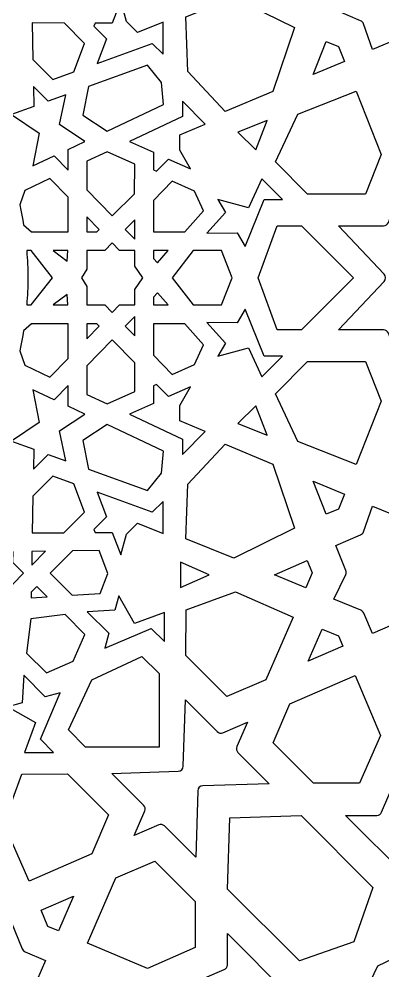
# Model space of a CAD drawing. Extents: x -480 to 480, y -480 to 480.
# Drawn here: x 124.6 to 262.3, y -262.3 to 97.9 of the extents above; entities that cross this region are included whole.
import ezdxf

# ---------------------------------------------------------------- set-up
doc = ezdxf.new("R2010")
doc.units = 0
doc.header["$MEASUREMENT"] = 0
doc.layers.add('LAYER_1', color=18, linetype='CONTINUOUS')

msp = doc.modelspace()

# ---------------------------------------------------------------- linework, layer by layer
at = {"layer": 'LAYER_1'}
for points in [[(292.12, 100.51), (281.96, 96.26, 0.201867), (280.89, 95.16), (277.84, 87.46), (270.06, 90.64, 0.198912), (268.55, 90.63), (258.38, 86.36), (254.94, 96.11, 0.209523), (253.86, 97.27), (244.51, 101.28), (248.28, 110.73, 0.209505), (248.23, 112.32), (243.77, 121.64), (253.98, 125.81, 0.198912), (255.05, 126.88), (258.3, 134.62), (265.91, 131.33, 0.201867), (267.44, 131.32), (277.63, 135.49), (282.23, 124.85, 0.169198), (283.12, 123.89), (290.08, 120.16), (287.8, 112.59, 0.169173), (287.85, 111.29)], [(264.37, -20.93, 0.307666), (262.53, -19.68), (245.51, -19.68), (262.73, -1.35, 0.395994), (262.73, 1.36), (245.51, 19.69), (262.53, 19.69, 0.307666), (264.37, 20.94), (268.1, 30.38), (271.84, 20.94, 0.307666), (273.68, 19.69), (290.41, 19.69), (273.19, 1.36, 0.395994), (273.19, -1.35), (290.41, -19.68), (273.68, -19.68, 0.307666), (271.84, -20.93), (268.1, -30.38)], [(127.49, -10.27), (129.2, -10.27), (137.19, 0), (129.2, 10.28), (127.49, 10.28, -0.02012), (127.91, 0, -0.020099)], [(243.77, -121.63), (248.23, -112.32, 0.209523), (248.28, -110.73), (244.51, -101.28), (253.86, -97.26, 0.209505), (254.94, -96.1), (258.38, -86.36), (268.55, -90.63, 0.198912), (270.06, -90.63), (277.84, -87.45), (280.89, -95.16, 0.201867), (281.96, -96.25), (292.12, -100.51), (287.85, -111.29, 0.169198), (287.8, -112.59), (290.08, -120.16), (283.12, -123.89, 0.169173), (282.24, -124.85), (277.63, -135.48), (267.44, -131.32, 0.201867), (265.91, -131.33), (258.3, -134.62), (255.05, -126.87, 0.198912), (253.98, -125.81)], [(177.42, -207.02), (168.1, -211.06), (172.13, -201.74, 0.307666), (171.72, -199.55), (159.69, -187.52), (184.82, -186.73, 0.395994), (186.74, -184.82), (187.52, -159.68), (199.55, -171.72, 0.307666), (201.74, -172.13), (211.06, -168.1), (207.03, -177.42, 0.307666), (207.44, -179.6), (219.27, -191.43), (194.13, -192.22, 0.395994), (192.22, -194.13), (191.43, -219.27), (179.6, -207.44, 0.307666)], [(288.66, -203.43), (275.34, -216.75, 0.414158), (275.34, -219.54), (288.96, -233.16), (267.23, -243.23), (271.93, -228.7, 0.281576), (271.44, -226.7), (248.17, -203.43), (260, -203.43, 0.299671), (261.81, -202.23), (267.73, -188.48), (273.49, -202.22, 0.302135), (275.31, -203.43)], [(96.11, -254.94, 0.209523), (97.27, -253.86), (101.28, -244.51), (110.73, -248.28, 0.209505), (112.32, -248.23), (121.64, -243.77), (125.81, -253.98, 0.198912), (126.88, -255.05), (134.62, -258.3), (131.33, -265.91, 0.201867), (131.32, -267.44), (135.49, -277.63), (124.85, -282.23, 0.169198), (123.89, -283.12), (120.16, -290.08), (112.59, -287.8, 0.169173), (111.29, -287.85), (100.51, -292.12), (96.26, -281.96, 0.201867), (95.16, -280.89), (87.46, -277.84), (90.64, -270.06, 0.198912), (90.63, -268.55), (86.36, -258.38)], [(226.7, -271.44, 0.281576), (228.71, -271.92), (243.24, -267.23), (233.17, -288.96), (219.55, -275.34, 0.414158), (216.75, -275.34), (203.43, -288.65), (203.43, -275.31, 0.302135), (202.22, -273.48), (188.49, -267.73), (202.24, -261.81, 0.299671), (203.43, -260), (203.43, -248.17)]]:
    msp.add_lwpolyline(points, format="xyb", close=True, dxfattribs=at)
for points in [[(175.01, 88.66), (179.08, 84.59), (179.08, 96.78), (169.44, 92.83), (165.29, 96.98), (163.15, 104.88), (159.85, 96.33), (153.38, 96.35), (152.93, 95.18), (157.68, 90.43), (154.15, 81.11)], [(187.72, 98.71), (205.83, 106.12), (228.79, 94.77), (220.58, 70.51), (202.53, 62.94), (188.52, 78.09)], [(137.42, 75.06), (145.35, 77.92), (149.41, 88.66), (141.75, 96.33), (129.58, 96.46), (129.82, 82.66)], [(245.47, 87.58), (247.72, 81.89), (235.95, 76.96), (240.82, 89.48)], [(178.44, 73.91), (173.15, 80.43), (150.89, 72.37), (148.71, 61.6), (157.87, 55.52), (179.3, 65.57)], [(137.87, 46.15), (143.14, 40.7), (143.14, 48.62), (149.53, 51.61), (139.93, 57.96), (142.23, 69.24), (135.59, 66.84), (129.99, 72.44), (130.12, 64.86), (121.77, 61.83), (132.18, 54.75), (129.83, 42.38)], [(255.75, 31.64), (233.77, 31.64), (221.67, 43.93), (230.06, 61.95), (252.17, 70.64), (261.68, 46.62)], [(181.14, 44.92), (189.52, 41.21), (185.45, 48.3), (185.45, 54.17), (195.06, 58.2), (186.44, 66.82), (186.44, 61.07), (166.36, 51.65), (175.44, 47.55), (175.44, 40.84), (176.58, 40.33)], [(218.47, 59.52), (207.43, 55.18), (214.16, 48.44)], [(150.25, 33.35), (159.86, 23.4), (168.29, 31.83), (168.34, 42.96), (157.88, 47.68), (150.25, 44.1)], [(126.02, 21.88), (126.31, 20.05), (129.32, 17.38), (143.14, 17.38), (143.14, 30.48), (136.29, 37.57), (126.75, 33.1), (124.86, 27.67), (125.32, 25.61)], [(194.33, 25.32), (190.96, 32.75), (182.47, 36.59), (175.44, 29.31), (175.44, 17.38), (187.29, 17.38)], [(216.52, 37.44), (211.44, 26.47), (199.87, 29.66), (202.69, 24.78), (195.69, 16.89), (207.18, 17.01), (210.13, 11.89), (217.3, 29.66), (224.3, 29.66)], [(154.03, 17.38), (154.91, 18.3), (150.25, 23.13), (150.25, 17.38)], [(168.34, 21.96), (164.79, 18.3), (168.34, 14.63)], [(231.48, 19.69), (251.16, 0), (231.48, -19.68), (222.29, -19.68), (215.1, 0), (222.29, 19.69)], [(150.25, -10.27), (157.04, -10.27), (159.85, -13.18), (162.66, -10.27), (168.34, -10.27), (168.34, -4.45), (171.41, 0), (168.34, 4.45), (168.34, 10.28), (162.66, 10.28), (159.85, 13.19), (157.04, 10.28), (150.25, 10.28), (150.25, 3.31), (148.27, 0), (150.25, -3.31)], [(142.73, 6.34), (143.09, 10.28), (137.51, 10.28)], [(175.44, 7.28), (176.95, 5.71), (181, 10.28), (175.44, 10.28)], [(201.14, -10.27), (205.24, 0), (201.14, 10.28), (190.51, 10.28), (182.52, 0), (190.51, -10.27)], [(137.51, -10.27), (143.09, -10.27), (142.73, -6.34)], [(175.44, -7.28), (175.44, -10.27), (181, -10.27), (176.95, -5.71)], [(210.13, -11.89), (207.18, -17.01), (195.69, -16.88), (202.69, -24.78), (199.87, -29.66), (211.44, -26.47), (216.52, -37.43), (224.3, -29.66), (217.3, -29.66)], [(143.14, -17.38), (129.32, -17.38), (126.31, -20.04), (126.02, -21.88), (125.32, -25.61), (124.86, -27.67), (126.75, -33.09), (136.29, -37.56), (143.14, -30.47)], [(154.91, -18.29), (154.03, -17.38), (150.25, -17.38), (150.25, -23.12)], [(164.79, -18.29), (168.34, -21.96), (168.34, -14.63)], [(187.29, -17.38), (175.44, -17.38), (175.44, -29.31), (182.47, -36.58), (190.96, -32.75), (194.33, -25.32)], [(159.84, -23.42), (150.25, -33.35), (150.25, -44.1), (157.88, -47.68), (168.34, -42.96), (168.35, -32.12)], [(230.06, -61.95), (221.67, -43.93), (233.77, -31.64), (255.75, -31.64), (261.68, -46.62), (252.17, -70.64)], [(129.83, -42.38), (132.18, -54.75), (121.77, -61.83), (130.12, -64.86), (129.99, -72.44), (135.6, -66.84), (142.23, -69.24), (139.93, -57.96), (149.53, -51.61), (143.14, -48.62), (143.14, -40.7), (137.87, -46.15)], [(175.44, -40.84), (175.44, -47.55), (166.36, -51.65), (186.44, -61.06), (186.44, -66.81), (195.06, -58.2), (185.45, -54.17), (185.45, -48.3), (189.52, -41.21), (181.14, -44.91), (176.58, -40.33)], [(214.16, -48.44), (207.43, -55.17), (218.47, -59.51)], [(148.71, -61.6), (150.89, -72.37), (173.15, -80.42), (178.44, -73.91), (179.3, -65.56), (157.87, -55.52)], [(187.72, -98.71), (188.52, -78.09), (202.53, -62.94), (220.58, -70.51), (228.79, -94.77), (205.84, -106.12)], [(141.51, -96.49), (149.41, -88.65), (145.36, -77.92), (137.43, -75.05), (129.82, -82.66), (129.59, -96.49)], [(240.82, -89.48), (235.95, -76.96), (247.72, -81.89), (245.47, -87.58)], [(179.08, -84.59), (175.01, -88.65), (154.16, -81.11), (157.68, -90.43), (152.94, -95.18), (153.38, -96.34), (159.85, -96.32), (163.15, -104.87), (165.29, -96.98), (169.44, -92.83), (179.08, -96.78)], [(122.36, -103.71), (118.31, -103.78), (113.51, -98.97), (108.58, -103.9), (104.84, -104.84), (103.9, -108.58), (98.97, -113.51), (103.78, -118.31), (103.71, -122.36), (107.76, -122.29), (111.77, -126.3), (115.89, -122.18), (121.21, -121.21), (122.18, -115.88), (126.3, -111.77), (122.29, -107.75)], [(129.46, -103.59), (129.38, -108.69), (134.56, -103.5)], [(136.35, -111.77), (144.73, -120.15), (155.32, -119.51), (158.19, -111.87), (154.9, -103.16), (144.78, -103.33)], [(185.69, -107.66), (185.69, -117.18), (196.57, -112.4)], [(235.5, -111.64), (233.07, -117.26), (221.26, -112.43), (233.56, -107.02)], [(131.32, -116.79), (129.2, -118.91), (129.17, -121.09), (135.25, -120.72)], [(206.48, -118.87), (228.26, -128.36), (218, -152.07), (203.21, -158.47), (187.67, -142.93), (187.81, -125.67)], [(162.3, -120.36), (160.85, -125.8), (150.31, -126.43), (158.52, -134.47), (156.99, -140.17), (174.63, -132.68), (179.57, -137.63), (179.57, -126.63), (168.23, -130.79)], [(129.06, -129.06), (127.45, -141.98), (134.96, -149.49), (145.12, -145.12), (149.5, -134.96), (141.98, -127.44)], [(245.49, -135.45), (247.16, -139.45), (234.03, -145.13), (239.31, -132.93)], [(177.6, -177.59), (149.76, -177.6), (143.26, -171.1), (152.1, -152.1), (171.1, -143.26), (177.6, -149.76)], [(126.43, -150.31), (125.8, -160.84), (120.36, -162.3), (130.79, -168.23), (126.63, -179.57), (137.63, -179.57), (132.68, -174.63), (140.17, -156.99), (134.47, -158.52)], [(227.09, -161.16), (251.78, -150.47), (261.31, -173.19), (253.48, -191.29), (236.03, -191.29), (220.69, -175.95)], [(142.93, -187.67), (158.47, -203.21), (152.07, -218), (128.36, -228.26), (118.87, -206.48), (125.68, -187.8)], [(258.5, -230.66), (251.27, -251.27), (230.66, -258.5), (203.46, -231.29), (204.3, -204.3), (231.29, -203.45)], [(191.29, -253.48), (173.19, -261.31), (150.47, -251.78), (161.16, -227.09), (175.95, -220.69), (191.29, -236.03)], [(145.13, -234.02), (139.45, -247.16), (135.46, -245.48), (132.93, -239.31)], [(242.32, -298.12), (260.32, -260.31), (298.12, -242.32), (326.45, -270.65), (325.57, -325.56), (270.65, -326.45)]]:
    msp.add_lwpolyline(points, close=True, dxfattribs=at)

doc.saveas('drawing.dxf')
